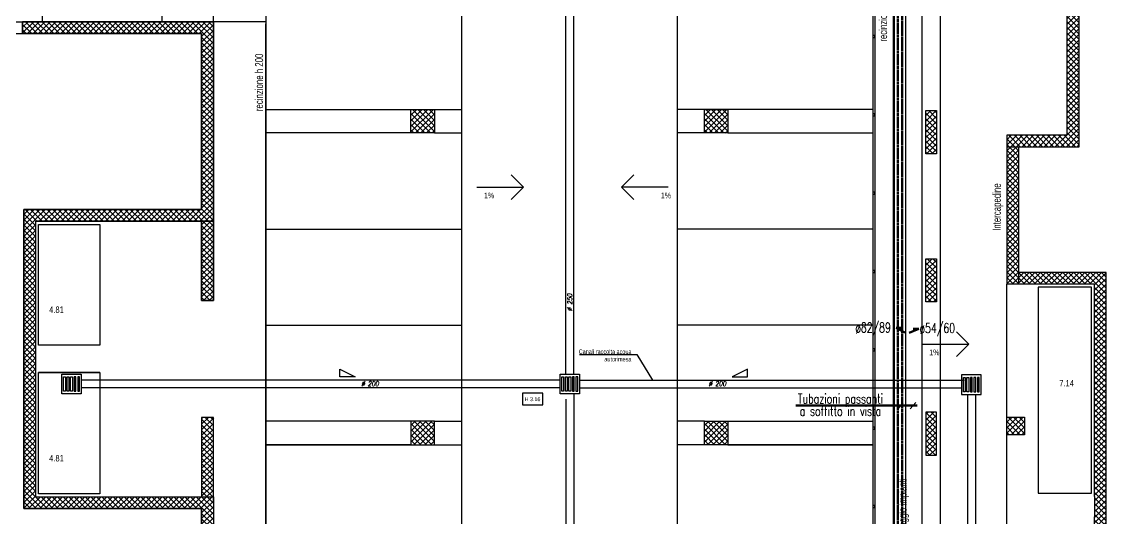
# Model space of a CAD drawing. Header units: millimetres. Extents: x -3782782348 to 131293, y -36553 to 57271.
# Drawn here: x 96768 to 99537, y 36523 to 37791 of the extents above; entities that cross this region are included whole.
import ezdxf

# ---------------------------------------------------------------- set-up
doc = ezdxf.new("R2010")
doc.units = ezdxf.units.MM
doc.header["$LTSCALE"] = 0.01
doc.linetypes.add('TRATTEGGIATA', pattern=[19.05, 12.7, -6.35])
for name, color, linetype in [('ESTRAZ', 2, 'Continuous'), ('IMPIANTO', 7, 'Continuous'), ('X_MURI', 8, 'Continuous')]:
    doc.layers.add(name, color=color, linetype=linetype)
doc.layers.add('tubi_uta', color=253, linetype='Continuous', lineweight=50)
doc.styles.add('nomi', font='arial.ttf')
doc.styles.add('QUOTE', font='simplex.shx', dxfattribs={"width": 0.7})
doc.styles.add('ROMANS', font='romans')
doc.styles.add('testo indicazioni', font='romans.shx', dxfattribs={"width": 0.8, "oblique": 10, "height": 17.5})
pattern_1 = [(45, (96724.817, -16956.502), (-7.0710678, 7.0710678), []), (135, (96724.817, -16956.502), (-7.0710678, -7.0710678), [])]

msp = doc.modelspace()

# ---------------------------------------------------------------- hatches: boundary and pattern name
at = {"layer": 'X_MURI', "ltscale": 4}
h = msp.add_hatch(dxfattribs=at)
h.set_pattern_fill('_USER', color=256, scale=10, angle=45, style=0, double=1, pattern_type=0)
h.set_pattern_definition(pattern_1)
h.paths.add_polyline_path([(99467.4, 38706.1), (99467.4, 39657.5), (99467.4, 39687.5), (99437.4, 39687.5), (99437.4, 37501), (99313.5, 37501), (99283.5, 37501), (99283.5, 37471), (99313.5, 37471), (99467.4, 37471)])
h.paths.add_polyline_path([(99467.4, 40259), (99113.4, 40259), (99113.4, 40229), (99437.4, 40229), (99437.4, 39687.5), (99467.4, 39687.5)])
h.paths.add_polyline_path([(99441.1, 39187.1), (99463.6, 39187.1), (99463.6, 39208.9), (99441.1, 39208.9)], flags=24)
h.paths.add_polyline_path([(99393.8, 37474.7), (99393.8, 37497.2), (99372.1, 37497.2), (99372.1, 37474.7)], flags=24)
h.paths.add_polyline_path([(99441.1, 38653.5), (99463.6, 38653.5), (99463.6, 38675.2), (99441.1, 38675.2)], flags=24)
h.paths.add_polyline_path([(99441.1, 39638), (99463.6, 39638), (99463.6, 39659.7), (99441.1, 39659.7)], flags=24)
h.paths.add_polyline_path([(99205.3, 40232.6), (99205.3, 40255.1), (99183.6, 40255.1), (99183.6, 40232.6)], flags=24)
h = msp.add_hatch(dxfattribs=at)
h.set_pattern_fill('_USER', color=256, scale=10, angle=45, style=0, double=1, pattern_type=0)
h.set_pattern_definition(pattern_1)
edge = h.paths.add_edge_path()
edge.add_line((96770.7, 37791), (97257.5, 37791))
edge.add_line((97257.5, 37791), (97257.5, 37281.6))
edge.add_line((97257.5, 37281.6), (96803.3, 37281.6))
edge.add_line((96803.3, 37281.6), (96803.3, 36577.7))
edge.add_line((96803.3, 36577.7), (97257.5, 36577.9))
edge.add_line((97257.5, 36577.9), (97257.5, 35944.4))
edge.add_line((97257.5, 35944.4), (96963.3, 35944.4))
edge.add_line((96963.3, 35944.4), (96963.3, 35974.4))
edge.add_line((96963.3, 35974.4), (97227.5, 35974.4))
edge.add_line((97227.5, 35974.4), (97227.5, 36547.9))
edge.add_line((97227.5, 36547.9), (96773.3, 36547.7))
edge.add_line((96773.3, 36547.7), (96773.3, 37311.6))
edge.add_line((96773.3, 37311.6), (97227.5, 37311.6))
edge.add_line((97227.5, 37311.6), (97227.5, 37761))
edge.add_line((97227.5, 37761), (96770.7, 37761))
edge.add_line((96770.7, 37761), (96770.7, 37791))
h = msp.add_hatch(dxfattribs=at)
h.set_pattern_fill('_USER', color=256, scale=10, angle=45, style=0, double=1, pattern_type=0)
h.set_pattern_definition(pattern_1)
h.paths.add_polyline_path([(97761.9, 36711), (97821.9, 36711), (97821.9, 36771), (97761.9, 36771)])
h.paths.add_polyline_path([(97762, 37567), (97762, 37507), (97822, 37507), (97822, 37567)])
h.paths.add_polyline_path([(98511.1, 37567), (98511.1, 37507), (98571.1, 37507), (98571.1, 37567)])
h.paths.add_polyline_path([(98511.1, 36711), (98571.1, 36711), (98571.1, 36771), (98511.1, 36771)])
h.paths.add_polyline_path([(99076.6, 36684), (99103.6, 36684), (99103.6, 36794), (99076.6, 36794)])
h.paths.add_polyline_path([(99076.6, 36292), (99103.6, 36292), (99103.6, 36402), (99076.6, 36402)])
h.paths.add_polyline_path([(99076.7, 37076), (99103.7, 37076), (99103.7, 37186), (99076.7, 37186)])
h.paths.add_polyline_path([(99076.7, 37564), (99076.7, 37509), (99103.7, 37509), (99103.7, 37564)])
h = msp.add_hatch(dxfattribs=at)
h.set_pattern_fill('_USER', color=256, scale=10, angle=45, style=0, double=1, pattern_type=0)
h.set_pattern_definition(pattern_1)
h.paths.add_polyline_path([(99103.7, 37509), (99076.7, 37509), (99076.7, 37454), (99103.7, 37454)])
h = msp.add_hatch(dxfattribs=at)
h.set_pattern_fill('_USER', color=256, scale=10, angle=45, style=0, double=1, pattern_type=0)
h.set_pattern_definition(pattern_1)
h.paths.add_polyline_path([(97723.2, 34743), (97723.2, 34773), (99283.5, 34773), (99283.5, 35985), (99507.3, 35985), (99507.3, 37121), (99283.5, 37121), (99283.5, 37471), (99313.5, 37471), (99313.5, 37151), (99537.3, 37151), (99537.3, 35955), (99313.5, 35955), (99313.5, 34743)])
h = msp.add_hatch(dxfattribs=at)
h.set_pattern_fill('_USER', color=256, scale=10, angle=45, style=0, double=1, pattern_type=0)
h.set_pattern_definition(pattern_1)
h.paths.add_polyline_path([(97257.5, 37281.6), (97227.5, 37281.6), (97227.5, 37079), (97257.5, 37079)])
h.paths.add_polyline_path([(97257.5, 36780.5), (97227.5, 36780.5), (97227.5, 36577.9), (97257.5, 36577.9)])
h = msp.add_hatch(dxfattribs=at)
h.set_pattern_fill('_USER', color=256, scale=10, angle=45, style=0, double=1, pattern_type=0)
h.set_pattern_definition(pattern_1)
h.paths.add_polyline_path([(99328.5, 36781.6), (99328.5, 36736.6), (99283.5, 36736.6), (99283.5, 36781.6)])
h.paths.add_polyline_path([(99328.5, 36369.5), (99328.5, 36324.5), (99283.5, 36324.5), (99283.5, 36369.5)])

# ---------------------------------------------------------------- linework, layer by layer
at = {"color": 7, "ltscale": 10}
for p, q in [((99005.1, 36802), (99019.1, 36818.2)), ((99037, 36802.8), (99050.9, 36819.1))]:
    msp.add_line(p, q, dxfattribs=at)
at = {"layer": 'IMPIANTO', "color": 30, "linetype": 'Continuous'}
msp.add_line((99025.8, 36161.6, 0), (99025.8, 37840.2, 0), dxfattribs=at)
at = {"layer": 'tubi_uta', "color": 30, "linetype": 'TRATTEGGIATA', "ltscale": 15}
msp.add_line((99015.8, 36171.6, 0), (99015.8, 37830.2, 0), dxfattribs=at)
at = {"layer": 'tubi_uta', "color": 6}
msp.add_line((98994.9, 36191.6, 0), (98994.9, 37810.2, 0), dxfattribs=at)
at = {"layer": 'tubi_uta', "color": 6, "linetype": 'TRATTEGGIATA', "ltscale": 15}
msp.add_line((99004.9, 36181.6, 0), (99004.9, 37820.2, 0), dxfattribs=at)
at = {"layer": 'tubi_uta', "color": 1}
for p, q in [((99000.6, 37009.5, 0), (99013.2, 37009.5, 0)), ((99000.6, 37009.5, 0), (99023.2, 36997.7, 0)), ((99058.9, 37007.2, 0), (99033.8, 36996.9, 0)), ((99043.9, 37007.2, 0), (99058.9, 37007.2, 0)), ((99054.8, 36811, 0), (98744.3, 36811, 0))]:
    msp.add_line(p, q, dxfattribs=at)
at = {"layer": 'X_MURI', "ltscale": 4}
for p, q in [((99066.8, 40259, 0), (99066.7, 35121)), ((99113.4, 40259, 0), (99113.5, 35121)), ((99437.4, 37501, 0), (99437.4, 39687.5, 0)), ((98941.5, 38951), (98941.5, 36211.7, 0)), ((98946.5, 38956), (98946.5, 36211.7, 0)), ((99467.4, 38706.1, 0), (99467.4, 37471, 0)), ((98157.6, 36891.2, 0), (98157.6, 38499.8, 0)), ((98177.6, 36891.2, 0), (98177.6, 38499.8, 0)), ((98441.5, 38303, 0), (98441.5, 37294.7, 0)), ((97391.5, 38291, 0), (97391.5, 35974.9, 0)), ((98441.5, 38131, 0), (98441.5, 36220.3, 0)), ((97891.5, 38082.5, 0), (97891.5, 35975, 0)), ((94673.5, 37791, 0), (97227.5, 37791, 0)), ((96770.7, 37791, 0), (96770.7, 37761, 0)), ((97257.5, 37791, 0), (96770.7, 37791, 0)), ((97391.5, 37791, 0), (97257.5, 37791, 0)), ((97257.5, 37791, 0), (97257.5, 37281.6, 0)), ((97257.5, 37281.6, 0), (97257.5, 37791, 0)), ((97391.6, 37791), (97262.6, 37791, 0)), ((97391.5, 35974.9), (97391.7, 37786, 0)), ((94703.5, 37761, 0), (97227.5, 37761, 0)), ((97227.5, 37761, 0), (96770.7, 37761, 0)), ((97227.5, 37311.6, 0), (97227.5, 37761, 0)), ((97227.5, 37311.6, 0), (97227.5, 37761, 0)), ((97391.5, 37567, 0), (97891.5, 37567, 0)), ((98941.5, 37567, 0), (98441.5, 37567, 0)), ((97253.6, 37497, 0), (97257.5, 37497, 0)), ((97253.6, 37497, 0), (97257.5, 37497, 0)), ((97761.9, 37507, 0), (97391.5, 37507, 0)), ((97821.9, 37507, 0), (97891.5, 37507, 0)), ((98511.1, 37507, 0), (98441.5, 37507, 0)), ((98571.1, 37507, 0), (98941.5, 37507, 0)), ((99283.5, 37501, 0), (99283.5, 37121, 0)), ((99313.5, 37501, 0), (99283.5, 37501, 0)), ((99437.4, 37501, 0), (99313.5, 37501, 0)), ((99467.4, 37471, 0), (99283.5, 37471, 0)), ((99313.5, 37471, 0), (99283.5, 37471, 0)), ((99313.5, 37471, 0), (99313.5, 37121, 0)), ((98049.3, 37368.7), (98017.8, 37400.2)), ((98299.4, 37368.7), (98330.9, 37400.2)), ((97930.3, 37368.7), (98049.3, 37368.7)), ((98049.3, 37368.7), (98017.8, 37337.2)), ((98418.4, 37368.7), (98299.4, 37368.7)), ((98299.4, 37368.7), (98330.9, 37337.2)), ((97227.5, 37311.6, 0), (96773.3, 37311.6, 0)), ((96773.3, 37311.6, 0), (96773.3, 36547.7, 0)), ((96803.3, 37281.6, 0), (97257.5, 37281.6, 0)), ((97227.5, 37281.6, 0), (96803.3, 37281.6, 0)), ((96803.3, 37281.6, 0), (96803.3, 36577.7, 0)), ((97391.5, 37261.7, 0), (97891.5, 37261.7, 0)), ((98941.5, 37261.7, 0), (98441.5, 37261.7, 0)), ((99283.5, 35973, 0), (99283.5, 37121, 0)), ((97391.5, 37016.3, 0), (97891.5, 37016.3, 0)), ((98941.5, 37016.3, 0), (98441.5, 37016.3, 0)), ((99186.2, 36967.9), (99154.7, 36999.4)), ((99067.2, 36967.9), (99186.2, 36967.9)), ((99186.2, 36967.9), (99154.7, 36936.4)), ((96967.3, 36965), (96811.3, 36965)), ((98192.4, 36941.7, 0), (98339.1, 36941.7, 0)), ((98339.1, 36941.7, 0), (98378.4, 36876.2, 0)), ((96967.3, 36895), (96811.3, 36895)), ((97580.1, 36883.9, 0), (97580.1, 36904.2, 0)), ((97580.1, 36904.2, 0), (97619.8, 36883.9, 0)), ((98621.6, 36904.2, 0), (98581.9, 36883.9, 0)), ((98621.6, 36883.9, 0), (98621.6, 36904.2, 0)), ((98142.6, 36876.2, 0), (96920.4, 36876.2, 0)), ((97619.8, 36883.9, 0), (97580.1, 36883.9, 0)), ((98192.6, 36876.2, 0), (98736.1, 36876.2, 0)), ((98581.9, 36883.9, 0), (98621.6, 36883.9, 0)), ((98736.1, 36876.2, 0), (99174.7, 36875.7, 0)), ((98142.6, 36856.2, 0), (96920.4, 36856.2, 0)), ((98177.6, 36841.2), (98177.6, 35876.1)), ((98192.6, 36856.2, 0), (98729.8, 36856.2, 0)), ((98729.8, 36856.2, 0), (99167.7, 36856.2, 0)), ((99183, 36839.5, 0), (99183, 35775.6, 0)), ((99203, 36839.5, 0), (99203, 35775.6, 0)), ((97259.4, 36777, 0), (97259.4, 36777, 0)), ((97761.9, 36771, 0), (97391.5, 36771, 0)), ((97821.9, 36771, 0), (97891.5, 36771, 0)), ((98511.1, 36771, 0), (98441.5, 36771, 0)), ((98571.1, 36771, 0), (98941.5, 36771, 0)), ((97391.5, 36711, 0), (97891.5, 36711, 0)), ((97761.9, 36711, 0), (97391.5, 36711, 0)), ((97821.9, 36711, 0), (97891.5, 36711, 0)), ((98941.5, 36711, 0), (98441.5, 36711, 0)), ((98511.1, 36711, 0), (98441.5, 36711, 0)), ((98571.1, 36711, 0), (98941.5, 36711, 0)), ((97257.5, 36562.9), (97257.5, 36598.3)), ((98177.6, 36604.2), (98177.6, 35876.1)), ((99507.3, 36579, 0), (99507.3, 36527, 0)), ((96773.3, 36547.7, 0), (97227.5, 36547.9, 0)), ((97227.5, 36547.9, 0), (97227.5, 35974.4, 0))]:
    msp.add_line(p, q, dxfattribs=at)
at = {"layer": 'X_MURI', "ltscale": 4, "elevation": 0}
for points in [[(96821.2, 37790.9), (96821.2, 38290.9)], [(97126.8, 37791), (97126.8, 38291)], [(97257.5, 37791), (97257.5, 38133), (94081.5, 38133), (94081.5, 35745), (90209.5, 35745)], [(96770.7, 37791), (97257.5, 37791), (97257.5, 37281.6), (96803.3, 37281.6), (96803.3, 36577.7), (97257.5, 36577.9), (97257.5, 35944.4), (96963.3, 35944.4), (96963.3, 35974.4), (97227.5, 35974.4), (97227.5, 36547.9), (96773.3, 36547.7), (96773.3, 37311.6), (97227.5, 37311.6), (97227.5, 37761), (96770.7, 37761), (96770.7, 37791)], [(97227.5, 37761), (97227.5, 37311.6)], [(96811.3, 36965), (96811.3, 37273.6), (96967.3, 37273.6), (96967.3, 36965)], [(99537.3, 36557), (99537.3, 37151), (99313.5, 37151)], [(99507.3, 36579), (99507.3, 37121), (99283.5, 37121)], [(96967.3, 36895), (96967.3, 36585.7), (96811.3, 36585.7), (96811.3, 36895)], [(98157.6, 36827.4), (98157.6, 35862.5)], [(96803.3, 36577.7), (97257.5, 36577.9), (97257.5, 35969.4)], [(99313.5, 35955), (99537.3, 35955), (99537.3, 36557)], [(99283.5, 35985), (99507.3, 35985), (99507.3, 36527)]]:
    msp.add_lwpolyline(points, dxfattribs=at)
for points in [[(98941.5, 37751), (98946.5, 37751), (98946.5, 37756), (98941.5, 37756)], [(97762, 37567), (97822, 37567), (97822, 37507), (97762, 37507)], [(97762, 37567), (97822, 37567), (97822, 37507), (97762, 37507)], [(98511.1, 37567), (98571.1, 37567), (98571.1, 37507), (98511.1, 37507)], [(98511.1, 37567), (98571.1, 37567), (98571.1, 37507), (98511.1, 37507)], [(98941.5, 37551), (98946.5, 37551), (98946.5, 37556), (98941.5, 37556)], [(99076.7, 37564), (99103.7, 37564), (99103.7, 37454), (99076.7, 37454)], [(98941.5, 37351), (98946.5, 37351), (98946.5, 37356), (98941.5, 37356)], [(96811.3, 37273.6), (96967.3, 37273.6), (96967.3, 36965), (96811.3, 36965)], [(97227.5, 37281.6), (97257.5, 37281.6), (97257.5, 37079), (97227.5, 37079)], [(97257.5, 37281.6), (97227.5, 37281.6), (97227.5, 37079), (97257.5, 37079)], [(99076.7, 37186), (99103.7, 37186), (99103.7, 37076), (99076.7, 37076)], [(98941.5, 37151), (98946.5, 37151), (98946.5, 37156), (98941.5, 37156)], [(99499.3, 37113), (99363.4, 37113), (99363.4, 36587), (99499.3, 36587)], [(98941.5, 36951), (98946.5, 36951), (98946.5, 36956), (98941.5, 36956)], [(96811.3, 36895), (96967.3, 36895), (96967.3, 36585.7), (96811.3, 36585.7)], [(96920.4, 36841.2), (96870.4, 36841.2), (96870.4, 36891.2), (96920.4, 36891.2)], [(98192.6, 36841.2), (98142.6, 36841.2), (98142.6, 36891.2), (98192.6, 36891.2)], [(99167.7, 36839.5), (99217.7, 36839.5), (99217.7, 36889.5), (99167.7, 36889.5)], [(96879.7, 36847.7), (96875.2, 36847.7), (96875.2, 36884.7), (96879.7, 36884.7)], [(96888.7, 36847.7), (96884.2, 36847.7), (96884.2, 36884.7), (96888.7, 36884.7)], [(96897.7, 36847.7), (96893.2, 36847.7), (96893.2, 36884.7), (96897.7, 36884.7)], [(96902.2, 36847.7), (96906.7, 36847.7), (96906.7, 36884.7), (96902.2, 36884.7)], [(96911.2, 36847.7), (96915.7, 36847.7), (96915.7, 36884.7), (96911.2, 36884.7)], [(98151.9, 36847.7), (98147.4, 36847.7), (98147.4, 36884.7), (98151.9, 36884.7)], [(98160.9, 36847.7), (98156.4, 36847.7), (98156.4, 36884.7), (98160.9, 36884.7)], [(98169.9, 36847.7), (98165.4, 36847.7), (98165.4, 36884.7), (98169.9, 36884.7)], [(98174.4, 36847.7), (98178.9, 36847.7), (98178.9, 36884.7), (98174.4, 36884.7)], [(98183.4, 36847.7), (98187.9, 36847.7), (98187.9, 36884.7), (98183.4, 36884.7)], [(99177, 36846), (99172.5, 36846), (99172.5, 36883), (99177, 36883)], [(99186, 36846), (99181.5, 36846), (99181.5, 36883), (99186, 36883)], [(99190.5, 36846), (99195, 36846), (99195, 36883), (99190.5, 36883)], [(99199.5, 36846), (99204, 36846), (99204, 36883), (99199.5, 36883)], [(99208.5, 36846), (99213, 36846), (99213, 36883), (99208.5, 36883)], [(97257.5, 36780.5), (97227.5, 36780.5), (97227.5, 36577.9), (97257.5, 36577.9)], [(99103.6, 36794), (99076.6, 36794), (99076.6, 36684), (99103.6, 36684)], [(99328.5, 36781.6), (99328.5, 36736.6), (99283.5, 36736.6), (99283.5, 36781.6)], [(97821.9, 36771), (97761.9, 36771), (97761.9, 36711), (97821.9, 36711)], [(97821.9, 36771), (97761.9, 36771), (97761.9, 36711), (97821.9, 36711)], [(98511.1, 36771), (98571.1, 36771), (98571.1, 36711), (98511.1, 36711)], [(98511.1, 36771), (98571.1, 36771), (98571.1, 36711), (98511.1, 36711)], [(98941.5, 36751), (98946.5, 36751), (98946.5, 36756), (98941.5, 36756)], [(98941.5, 36551), (98946.5, 36551), (98946.5, 36556), (98941.5, 36556)]]:
    msp.add_lwpolyline(points, close=True, dxfattribs=at)
at = {"layer": 'X_MURI', "ltscale": 4}
msp.add_lwpolyline([(98046.5, 36812.8), (98098.5, 36812.8), (98098.5, 36842.8), (98046.5, 36842.8)], close=True, dxfattribs=at)

# ---------------------------------------------------------------- texts
at = {"layer": 'ESTRAZ', "color": 3, "style": 'ROMANS', "width": 0.7}
for s, p in [('ø82/89', (98896.5, 36997.7, 0)), ('ø54/60', (99060.5, 36996.3, 0)), ('Tubazioni passanti ', (98749.9, 36816.1, 0)), ('a soffitto in vista', (98754.8, 36784.6, 0))]:
    msp.add_text(s, height=25, dxfattribs=at).set_placement(p)
at = {"layer": 'X_MURI', "ltscale": 4}
for s, insert, char_height, width, attachment_point, rotation, style in [('{\\fArial|b0|i0|c0|p34;recinzione in piantoni 5*5 e rete in acciai ozincato }', (98984.9, 38178.6, 0), 20.48, 612.081, 9, 89.8509, 'QUOTE'), ('{\\fArial|b0|i0|c0|p34;recinzione h 200}', (97384.9, 37709.6, 0), 20.48, 332.978, 9, 89.8509, 'QUOTE'), ('{\\fArial|b0|i0|c0|p34;Intercapedine}', (99274.4, 37378.3, 0), 20.48, 332.978, 9, 89.8509, 'QUOTE'), ('{\\fArial|b0|i0|c0|p34;\\H10.9x;1%}', (97948.6, 37340), 1.345, 160.38, 7, 0.1491, 'QUOTE'), ('{\\fArial|b0|i0|c0|p34;\\H10.9x;1%}', (98400.1, 37340), 1.345, 160.38, 7, 0.1491, 'QUOTE'), ('{\\Fromans|c238;%%C }250', (98173.6, 37096.6, 0), 12.25, 163.159, 9, 89.8509, 'testo indicazioni'), ('{\\fArial|b0|i0|c0|p34;\\H0.8x;4.81}', (96875.7, 37047.3), 20.48, 332.978, 9, 359.8509, 'QUOTE'), ('{\\fArial|b0|i0|c0|p34;\\H0.8x;Canali raccolta acqua \\Pautorimesa}', (98325, 36923.4, 0), 14.336, 233.085, 9, 359.8509, 'QUOTE'), ('{\\fArial|b0|i0|c0|p34;\\H10.9x;1%}', (99085.4, 36939.2), 1.345, 160.38, 7, 0.1491, 'QUOTE'), ('{\\Fromans|c238;%%C }200', (97679.8, 36860.6, 0), 12.25, 163.159, 9, 359.8509, 'testo indicazioni'), ('{\\Fromans|c238;%%C }200', (98521.9, 36860.6, 0), 12.25, 163.159, 7, 0.1491, 'testo indicazioni'), ('{\\fArial|b0|i0|c0|p34;\\H0.8x;7.14}', (99454.7, 36859.9), 20.48, 332.978, 9, 359.8509, 'QUOTE'), ('{\\fArial|b0|i0|c204|p34;\\H1.2x;H \\fArial|b0|i0|c0|p34;3.16}', (98092.6, 36827, 0), 8.165, 81.649, 6, 359.9558, 'nomi'), ('{\\fArial|b0|i0|c0|p34;\\H0.8x;4.81}', (96875.7, 36668), 20.48, 332.978, 9, 359.8509, 'QUOTE'), ('{\\fArial|b0|i0|c0|p34;Passaggio impianti}', (99034, 36624.9, 0), 20.48, 332.978, 9, 89.8509, 'QUOTE')]:
    msp.add_mtext(s, dxfattribs=dict(at, insert=insert, char_height=char_height, width=width, attachment_point=attachment_point, rotation=rotation, style=style))

doc.saveas('drawing.dxf')
